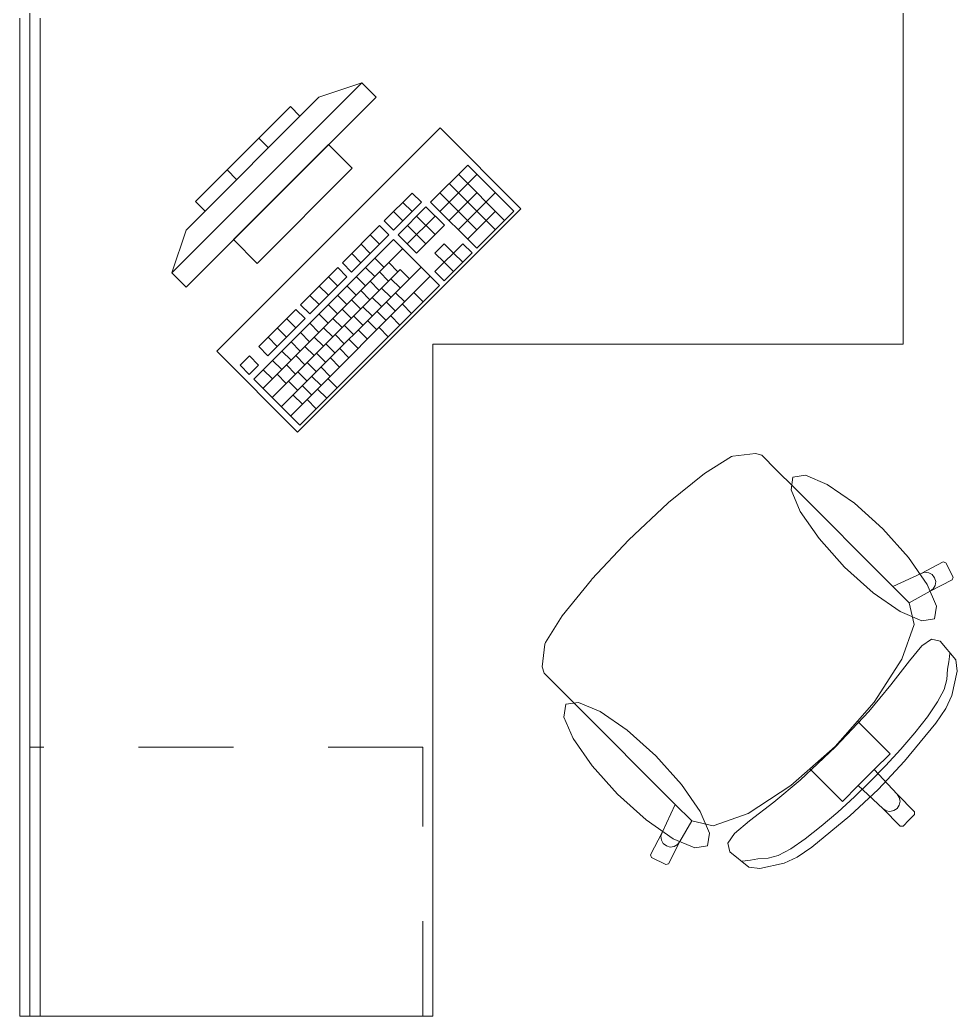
# Model space of a CAD drawing. Header units: inches. Extents: x -38 to 5698, y -33 to 92.
# Drawn here: x 217.236 to 218.631, y 11.462 to 12.944 of the extents above; entities that cross this region are included whole.
import ezdxf

# ---------------------------------------------------------------- set-up
doc = ezdxf.new("R2010")
doc.units = ezdxf.units.IN
doc.header["$MEASUREMENT"] = 0
doc.linetypes.add('Rayas', pattern=[0.282222, 0.141111, -0.141111])
doc.layers.add('Interior - Mobiliario', color=7, linetype='Continuous')

msp = doc.modelspace()

# ---------------------------------------------------------------- linework, layer by layer
at = {"layer": 'Interior - Mobiliario', "color": 175, "linetype": 'Continuous', "lineweight": 13}
for p, q in [((217.236, 12.9468), (217.236, 11.4618)), ((217.266, 11.4618), (217.266, 12.9468)), ((217.7449, 12.8507), (217.4621, 12.5679)), ((217.7449, 12.8507), (217.6813, 12.8295)), ((217.7662, 12.8295), (217.7449, 12.8507)), ((217.4833, 12.5467), (217.7662, 12.8295)), ((217.4833, 12.6315), (217.6813, 12.8295)), ((217.6389, 12.8154), (217.4975, 12.674)), ((217.653, 12.8013), (217.6389, 12.8154)), ((217.5116, 12.6598), (217.653, 12.8013)), ((217.6059, 12.7541), (217.5917, 12.7683)), ((217.6954, 12.7588), (217.554, 12.6174)), ((217.7308, 12.7235), (217.6954, 12.7588)), ((217.5587, 12.707), (217.5446, 12.7211)), ((217.5894, 12.582), (217.7308, 12.7235)), ((217.9029, 12.7284), (217.8475, 12.673)), ((217.9715, 12.6599), (217.9029, 12.7284)), ((217.8612, 12.6593), (217.9166, 12.7147)), ((217.9576, 12.646), (217.8891, 12.7146)), ((217.9438, 12.6322), (217.8752, 12.7007)), ((217.82, 12.6867), (217.7785, 12.6452)), ((217.8337, 12.673), (217.82, 12.6867)), ((217.9162, 12.632), (217.8614, 12.6869)), ((217.8749, 12.6456), (217.9165, 12.6872)), ((217.8886, 12.6319), (217.944, 12.6873)), ((217.4975, 12.674), (217.5116, 12.6598)), ((217.7922, 12.6314), (217.8337, 12.673)), ((217.8406, 12.6661), (217.799, 12.6246)), ((217.8199, 12.6591), (217.8062, 12.6728)), ((217.868, 12.6387), (217.8406, 12.6661)), ((217.8475, 12.673), (217.9161, 12.6045)), ((217.806, 12.6453), (217.7923, 12.659)), ((217.8128, 12.6109), (217.8543, 12.6524)), ((217.8542, 12.6248), (217.8267, 12.6523)), ((217.9024, 12.6182), (217.9439, 12.6597)), ((217.9161, 12.6045), (217.9715, 12.6599)), ((217.4621, 12.5679), (217.4833, 12.6315)), ((217.7715, 12.6382), (217.7162, 12.5828)), ((217.7853, 12.6245), (217.7715, 12.6382)), ((217.7785, 12.6452), (217.7922, 12.6314)), ((217.8403, 12.611), (217.8129, 12.6384)), ((217.8265, 12.5972), (217.868, 12.6387)), ((217.554, 12.6174), (217.5894, 12.582)), ((217.7921, 12.6177), (217.5844, 12.4099)), ((217.7299, 12.5691), (217.7853, 12.6245)), ((217.7714, 12.6107), (217.7577, 12.6244)), ((217.8607, 12.5491), (217.7921, 12.6177)), ((217.799, 12.6246), (217.8265, 12.5972)), ((217.5981, 12.3962), (217.8058, 12.6039)), ((217.7576, 12.5968), (217.7439, 12.6105)), ((217.8679, 12.6111), (217.854, 12.5973)), ((217.8816, 12.5974), (217.8679, 12.6111)), ((217.8954, 12.6113), (217.8816, 12.5974)), ((217.9092, 12.5976), (217.8954, 12.6113)), ((217.7437, 12.583), (217.73, 12.5967)), ((217.7781, 12.5762), (217.7644, 12.59)), ((217.854, 12.5973), (217.8677, 12.5836)), ((217.8676, 12.556), (217.9092, 12.5976)), ((217.8677, 12.5836), (217.8816, 12.5974)), ((217.8953, 12.5837), (217.8816, 12.5974)), ((217.6118, 12.3825), (217.8022, 12.5729)), ((217.6255, 12.3688), (217.8333, 12.5765)), ((217.7092, 12.5759), (217.6538, 12.5205)), ((217.7229, 12.5622), (217.7092, 12.5759)), ((217.7162, 12.5828), (217.7299, 12.5691)), ((217.7643, 12.5624), (217.7506, 12.5761)), ((217.7988, 12.5695), (217.7851, 12.5832)), ((217.8159, 12.5592), (217.8022, 12.5729)), ((217.8677, 12.5836), (217.8539, 12.5697)), ((217.8815, 12.5699), (217.8677, 12.5836)), ((217.4621, 12.5679), (217.4833, 12.5467)), ((217.6393, 12.3551), (217.847, 12.5628)), ((217.6676, 12.5068), (217.7229, 12.5622)), ((217.7091, 12.5484), (217.6954, 12.5621)), ((217.7504, 12.5486), (217.7367, 12.5623)), ((217.7849, 12.5556), (217.7712, 12.5693)), ((217.8021, 12.5454), (217.7884, 12.5591)), ((217.8539, 12.5697), (217.8676, 12.556)), ((217.653, 12.3414), (217.8607, 12.5491)), ((217.6953, 12.5345), (217.6815, 12.5482)), ((217.7366, 12.5347), (217.7229, 12.5484)), ((217.7711, 12.5418), (217.7574, 12.5555)), ((217.7883, 12.5315), (217.7745, 12.5452)), ((217.6814, 12.5207), (217.6677, 12.5344)), ((217.7227, 12.5209), (217.709, 12.5346)), ((217.7434, 12.5141), (217.7297, 12.5278)), ((217.7572, 12.5279), (217.7435, 12.5416)), ((217.7744, 12.5177), (217.7607, 12.5314)), ((217.8089, 12.5247), (217.7952, 12.5384)), ((217.8365, 12.5249), (217.8227, 12.5386)), ((217.6469, 12.5136), (217.5915, 12.4582)), ((217.6606, 12.4999), (217.6469, 12.5136)), ((217.6538, 12.5205), (217.6676, 12.5068)), ((217.7089, 12.507), (217.6952, 12.5207)), ((217.7295, 12.5002), (217.7158, 12.5139)), ((217.7606, 12.5038), (217.7468, 12.5175)), ((217.795, 12.5109), (217.7813, 12.5246)), ((217.8191, 12.5075), (217.8054, 12.5213)), ((217.6052, 12.4445), (217.6606, 12.4999)), ((217.6468, 12.486), (217.6331, 12.4998)), ((217.6951, 12.4932), (217.6813, 12.5069)), ((217.7157, 12.4864), (217.702, 12.5001)), ((217.7467, 12.49), (217.733, 12.5037)), ((217.7812, 12.497), (217.7675, 12.5107)), ((217.8018, 12.4902), (217.7881, 12.504)), ((217.6329, 12.4722), (217.6192, 12.4859)), ((217.6812, 12.4793), (217.6675, 12.493)), ((217.7018, 12.4725), (217.6881, 12.4862)), ((217.7329, 12.4761), (217.7192, 12.4898)), ((217.7535, 12.4693), (217.7398, 12.483)), ((217.7673, 12.4832), (217.7536, 12.4969)), ((217.7845, 12.4729), (217.7708, 12.4866)), ((217.6191, 12.4583), (217.6054, 12.4721)), ((217.6674, 12.4655), (217.6536, 12.4792)), ((217.688, 12.4587), (217.6743, 12.4724)), ((217.719, 12.4623), (217.7053, 12.476)), ((217.7397, 12.4555), (217.7259, 12.4692)), ((217.5915, 12.4582), (217.6052, 12.4445)), ((217.6535, 12.4516), (217.6398, 12.4653)), ((217.6741, 12.4448), (217.6604, 12.4585)), ((217.7052, 12.4484), (217.6915, 12.4621)), ((217.7258, 12.4416), (217.7121, 12.4554)), ((217.5777, 12.4444), (217.5638, 12.4305)), ((217.5914, 12.4306), (217.5777, 12.4444)), ((217.6397, 12.4378), (217.6259, 12.4515)), ((217.6603, 12.431), (217.6466, 12.4447)), ((217.6913, 12.4346), (217.6776, 12.4483)), ((217.712, 12.4278), (217.6982, 12.4415)), ((217.5638, 12.4305), (217.5775, 12.4168)), ((217.5775, 12.4168), (217.5914, 12.4306)), ((217.612, 12.4101), (217.5983, 12.4238)), ((217.6258, 12.4239), (217.6121, 12.4376)), ((217.6465, 12.4171), (217.6327, 12.4309)), ((217.6775, 12.4207), (217.6638, 12.4344)), ((217.6981, 12.4139), (217.6844, 12.4277)), ((217.5844, 12.4099), (217.653, 12.3414)), ((217.6326, 12.4033), (217.6189, 12.417)), ((217.6636, 12.4069), (217.6499, 12.4206)), ((217.6843, 12.4001), (217.6706, 12.4138)), ((217.7084, 12.3968), (217.6947, 12.4105)), ((217.6498, 12.393), (217.6361, 12.4068)), ((217.6704, 12.3862), (217.6567, 12.4)), ((217.6928, 12.3812), (217.6791, 12.3949)), ((217.6566, 12.3724), (217.6429, 12.3861)), ((217.6772, 12.3656), (217.6635, 12.3793)), ((218.2552, 12.2695), (218.2953, 12.2944)), ((218.2953, 12.2944), (218.2974, 12.2953)), ((218.2974, 12.2953), (218.3313, 12.2993)), ((218.3313, 12.2993), (218.3406, 12.2965)), ((218.3406, 12.2965), (218.3626, 12.2745)), ((218.2016, 12.226), (218.2552, 12.2695)), ((218.3626, 12.2745), (218.3881, 12.249)), ((218.3881, 12.249), (218.5359, 12.1011)), ((218.1424, 12.1704), (218.2008, 12.2253)), ((218.2008, 12.2253), (218.2016, 12.226)), ((218.1424, 12.1704), (218.0876, 12.1121)), ((218.5777, 12.1207), (218.6108, 12.1377)), ((218.6108, 12.1377), (218.6148, 12.1364)), ((218.6148, 12.1364), (218.6257, 12.115)), ((218.0876, 12.1121), (218.0869, 12.1113)), ((218.5359, 12.1011), (218.5777, 12.1207)), ((218.5777, 12.1207), (218.5834, 12.1223)), ((218.5834, 12.1223), (218.5892, 12.1217)), ((218.5892, 12.1217), (218.5943, 12.1188)), ((218.5943, 12.1188), (218.5979, 12.1142)), ((218.5979, 12.1142), (218.5995, 12.1086)), ((218.6257, 12.115), (218.6243, 12.111)), ((218.0869, 12.1113), (218.0433, 12.0576)), ((218.5602, 12.0769), (218.5359, 12.1011)), ((218.6243, 12.111), (218.5912, 12.094)), ((218.5958, 12.0977), (218.5912, 12.094)), ((218.5987, 12.1028), (218.5958, 12.0977)), ((218.5995, 12.1086), (218.5987, 12.1028)), ((218.5912, 12.094), (218.5602, 12.0767)), ((218.5602, 12.0769), (218.5602, 12.0767)), ((218.5602, 12.0767), (218.5677, 12.0447)), ((218.0433, 12.0576), (218.0184, 12.0176)), ((218.5677, 12.0447), (218.5493, 11.9928)), ((218.0175, 12.0154), (218.0135, 11.9815)), ((218.0184, 12.0176), (218.0175, 12.0154)), ((218.5605, 11.9907), (218.5791, 12.013)), ((218.5791, 12.013), (218.5934, 12.023)), ((218.5934, 12.023), (218.6063, 12.0196)), ((218.6063, 12.0196), (218.6295, 11.9918)), ((218.6191, 11.989), (218.6199, 11.9971)), ((218.6199, 11.9971), (218.6207, 12.0016)), ((218.0135, 11.9815), (218.0164, 11.9722)), ((218.5493, 11.9928), (218.508, 11.929)), ((218.5325, 11.9546), (218.5605, 11.9907)), ((218.617, 11.9783), (218.6191, 11.989)), ((218.6295, 11.9918), (218.6314, 11.975)), ((218.0164, 11.9722), (218.0383, 11.9503)), ((218.6159, 11.9629), (218.617, 11.9783)), ((218.6314, 11.975), (218.6236, 11.9389)), ((218.0383, 11.9503), (218.0638, 11.9248)), ((218.4998, 11.9153), (218.5325, 11.9546)), ((218.612, 11.9481), (218.6159, 11.9629)), ((218.602, 11.9293), (218.612, 11.9481)), ((218.6236, 11.9389), (218.6147, 11.9196)), ((218.0638, 11.9248), (218.2117, 11.7769)), ((218.508, 11.929), (218.4832, 11.9008)), ((218.5872, 11.9074), (218.602, 11.9293)), ((218.6147, 11.9196), (218.5998, 11.8979)), ((218.4503, 11.8625), (218.4998, 11.9153)), ((218.5686, 11.8836), (218.5872, 11.9074)), ((218.4832, 11.9008), (218.4499, 11.863)), ((218.4832, 11.9008), (218.5106, 11.8734)), ((218.5998, 11.8979), (218.5529, 11.8412)), ((218.5474, 11.8589), (218.5686, 11.8836)), ((218.4503, 11.8625), (218.3976, 11.813)), ((218.412, 11.8296), (218.4499, 11.863)), ((218.5106, 11.8734), (218.5317, 11.8523)), ((218.5317, 11.8523), (218.5081, 11.8286)), ((218.5249, 11.8342), (218.5474, 11.8589)), ((218.5021, 11.8108), (218.5249, 11.8342)), ((218.5529, 11.8412), (218.5138, 11.799)), ((218.3839, 11.8049), (218.412, 11.8296)), ((218.412, 11.8296), (218.4394, 11.8023)), ((218.4842, 11.8048), (218.4961, 11.8167)), ((218.5081, 11.8286), (218.4961, 11.8167)), ((218.5081, 11.8286), (218.5421, 11.7921)), ((218.3201, 11.7635), (218.3839, 11.8049)), ((218.3976, 11.813), (218.3583, 11.7803)), ((218.4394, 11.8023), (218.4606, 11.7811)), ((218.4606, 11.7811), (218.4842, 11.8048)), ((218.5021, 11.8108), (218.4786, 11.788)), ((218.4842, 11.8048), (218.5207, 11.7708)), ((218.4786, 11.788), (218.454, 11.7654)), ((218.4716, 11.7599), (218.5138, 11.799)), ((218.5421, 11.7921), (218.5453, 11.7873)), ((218.5421, 11.7921), (218.5682, 11.766)), ((218.5453, 11.7873), (218.5464, 11.7815)), ((218.2117, 11.7769), (218.1921, 11.7351)), ((218.2359, 11.7527), (218.2117, 11.7769)), ((218.3583, 11.7803), (218.3221, 11.7524)), ((218.5453, 11.7758), (218.542, 11.7709)), ((218.5464, 11.7815), (218.5453, 11.7758)), ((218.2681, 11.7452), (218.3201, 11.7635)), ((218.4149, 11.7131), (218.4716, 11.7599)), ((218.454, 11.7654), (218.4292, 11.7443)), ((218.5207, 11.7708), (218.5256, 11.7675)), ((218.5207, 11.7708), (218.5468, 11.7447)), ((218.5256, 11.7675), (218.5313, 11.7664)), ((218.5313, 11.7664), (218.5371, 11.7676)), ((218.5371, 11.7676), (218.542, 11.7709)), ((218.5681, 11.7618), (218.5596, 11.7532)), ((218.5682, 11.766), (218.5681, 11.7618)), ((218.2188, 11.7216), (218.2362, 11.7526)), ((218.2359, 11.7527), (218.2362, 11.7526)), ((218.2362, 11.7526), (218.2681, 11.7452)), ((218.3221, 11.7524), (218.2998, 11.7338)), ((218.4292, 11.7443), (218.4054, 11.7257)), ((218.5468, 11.7447), (218.5511, 11.7447)), ((218.5511, 11.7447), (218.5596, 11.7532)), ((218.1921, 11.7351), (218.1751, 11.702)), ((218.1921, 11.7351), (218.1905, 11.7295)), ((218.1905, 11.7295), (218.1912, 11.7237)), ((218.2998, 11.7338), (218.2898, 11.7194)), ((218.1912, 11.7237), (218.194, 11.7186)), ((218.194, 11.7186), (218.1986, 11.715)), ((218.1986, 11.715), (218.2042, 11.7134)), ((218.2019, 11.6885), (218.2188, 11.7216)), ((218.2042, 11.7134), (218.2101, 11.7141)), ((218.2101, 11.7141), (218.2152, 11.717)), ((218.2152, 11.717), (218.2188, 11.7216)), ((218.2898, 11.7194), (218.2932, 11.7065)), ((218.4054, 11.7257), (218.3836, 11.7108)), ((218.3932, 11.6982), (218.4149, 11.7131)), ((218.1751, 11.702), (218.1764, 11.698)), ((218.1764, 11.698), (218.1978, 11.6872)), ((218.2932, 11.7065), (218.3211, 11.6833)), ((218.35, 11.697), (218.3346, 11.6958)), ((218.3648, 11.7009), (218.35, 11.697)), ((218.3836, 11.7108), (218.3648, 11.7009)), ((218.374, 11.6892), (218.3932, 11.6982)), ((218.1978, 11.6872), (218.2019, 11.6885)), ((218.3158, 11.693), (218.3113, 11.6922)), ((218.3238, 11.6938), (218.3158, 11.693)), ((218.3211, 11.6833), (218.3378, 11.6815)), ((218.3346, 11.6958), (218.3238, 11.6938)), ((218.3378, 11.6815), (218.374, 11.6892)), ((217.236, 11.4618), (217.266, 11.4618))]:
    msp.add_line(p, q, dxfattribs=at)
at = {"layer": 'Interior - Mobiliario', "color": 175, "linetype": 'Rayas', "lineweight": 13}
for p, q in [((217.836, 11.8618), (217.251, 11.8618)), ((217.836, 11.4618), (217.836, 11.8618))]:
    msp.add_line(p, q, dxfattribs=at)
at = {"layer": 'Interior - Mobiliario', "color": 175, "linetype": 'Continuous', "lineweight": 13, "flags": 128}
for points in [[(217.251, 12.9618), (217.251, 11.4618), (217.851, 11.4618), (217.851, 12.4618), (218.551, 12.4618), (218.551, 12.9618)], [(217.5293, 12.4512), (217.6495, 12.331), (217.9818, 12.6634), (217.8616, 12.7836)], [(218.5209, 12.1869), (218.559, 12.1444), (218.587, 12.1041), (218.6006, 12.072), (218.5978, 12.0531), (218.5788, 12.0502), (218.5468, 12.0638), (218.5064, 12.0918), (218.4639, 12.13), (218.4258, 12.1725), (218.3978, 12.2128), (218.3841, 12.2449), (218.387, 12.2638), (218.4059, 12.2667), (218.438, 12.2531), (218.4784, 12.2251)], [(218.1259, 11.792), (218.1684, 11.7538), (218.2088, 11.7258), (218.2408, 11.7122), (218.2597, 11.7151), (218.2626, 11.734), (218.249, 11.7661), (218.221, 11.8064), (218.1828, 11.8489), (218.1404, 11.8871), (218.1, 11.9151), (218.0679, 11.9287), (218.049, 11.9258), (218.0461, 11.9069), (218.0598, 11.8748), (218.0878, 11.8345)]]:
    msp.add_lwpolyline(points, close=True, dxfattribs=at)

doc.saveas('drawing.dxf')
